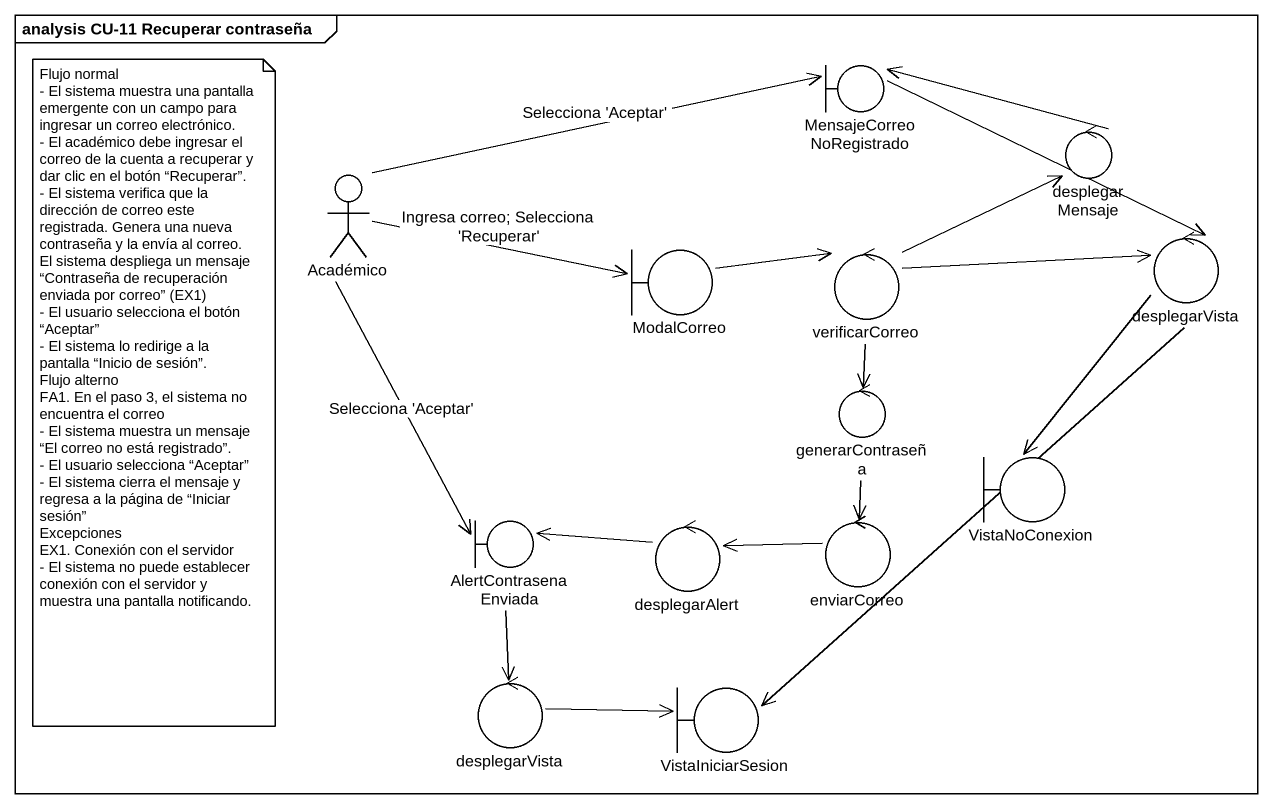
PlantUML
@startuml
mainframe analysis CU-11 Recuperar contraseña
boundary MensajeCorreoNoRegistrado
control desplegarMensaje
actor Académico
boundary ModalCorreo
control verificarCorreo
control desplegarVista
control generarContraseña
boundary VistaNoConexion
boundary AlertContrasenaEnviada
control desplegarAlert
control enviarCorreo
control "desplegarVista" as desplegarVista_2
boundary VistaIniciarSesion
MensajeCorreoNoRegistrado -right-> desplegarVista
desplegarMensaje -left-> MensajeCorreoNoRegistrado
Académico -right-> MensajeCorreoNoRegistrado : Selecciona 'Aceptar'
Académico -right-> ModalCorreo : Ingresa correo; Selecciona 'Recuperar'
Académico --> AlertContrasenaEnviada : Selecciona 'Aceptar'
ModalCorreo -right-> verificarCorreo
verificarCorreo -right-> desplegarMensaje
verificarCorreo -right-> desplegarVista
verificarCorreo --> generarContraseña
desplegarVista --> VistaNoConexion
desplegarVista --> VistaIniciarSesion
generarContraseña --> enviarCorreo
AlertContrasenaEnviada --> desplegarVista_2
desplegarAlert -left-> AlertContrasenaEnviada
enviarCorreo -left-> desplegarAlert
desplegarVista_2 -right-> VistaIniciarSesion
note as N1
  Flujo normal
  - El sistema muestra una pantalla emergente con un campo para ingresar un correo electrónico.
  - El académico debe ingresar el correo de la cuenta a recuperar y dar clic en el botón “Recuperar”.
  - El sistema verifica que la dirección de correo este registrada. Genera una nueva contraseña y la envía al correo. El sistema despliega un mensaje “Contraseña de recuperación enviada por correo” (EX1)
  - El usuario selecciona el botón “Aceptar”
  - El sistema lo redirige a la pantalla “Inicio de sesión”.
  Flujo alterno
  FA1. En el paso 3, el sistema no encuentra el correo
  - El sistema muestra un mensaje “El correo no está registrado”.
  - El usuario selecciona “Aceptar”
  - El sistema cierra el mensaje y regresa a la página de “Iniciar sesión”
  Excepciones
  EX1. Conexión con el servidor
  - El sistema no puede establecer conexión con el servidor y muestra una pantalla notificando.
end note
@enduml
